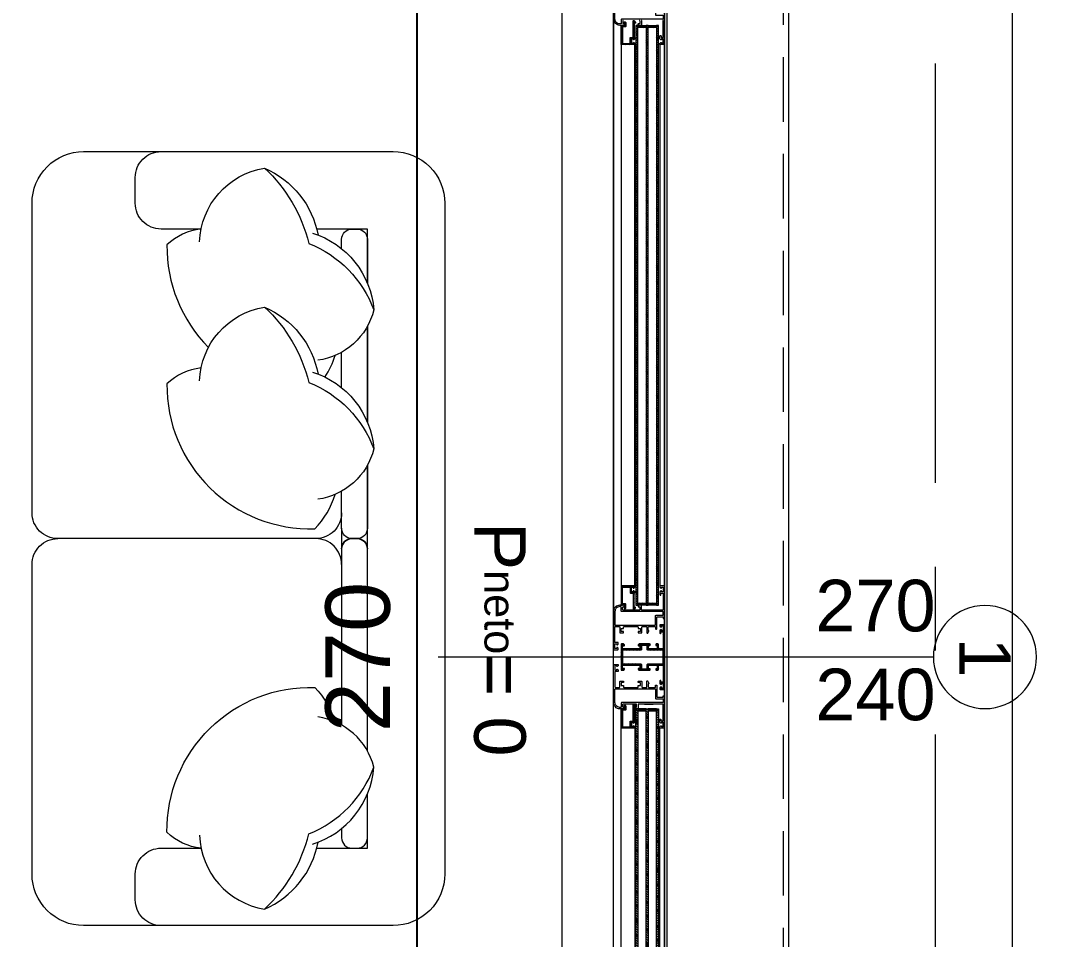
# Model space of a CAD drawing. Header units: centimetres. Extents: x 86156 to 91557, y -55119 to -48172.
# Drawn here: x 88906.5 to 89106.9, y -50232.1 to -50054 of the extents above; entities that cross this region are included whole.
import ezdxf

# ---------------------------------------------------------------- set-up
doc = ezdxf.new("R2010")
doc.units = ezdxf.units.CM
doc.header["$LTSCALE"] = 50
doc.header["$MEASUREMENT"] = 0
doc.linetypes.add('AXES', pattern=[2, 1.25, -0.25, 0.25, -0.25])
doc.linetypes.add('CACHE', pattern=[0.375, 0.25, -0.125])
doc.layers.get('0').update_dxf_attribs({"color": 8})
doc.layers.add('AXES', color=10, linetype='AXES')
doc.layers.add('COTE 50ème', color=1, linetype='Continuous')
for name, color, linetype, lineweight in [('BETON CACHE', 4, 'CACHE', 5), ('BETON HACHURE', 253, 'Continuous', 13), ('MACONNERIE COUPE', 7, 'Continuous', 30), ('mobilimi', 8, 'Continuous', 9), ('WINDOWS', 21, 'Continuous', 5)]:
    doc.layers.add(name, color=color, linetype=linetype, lineweight=lineweight)
doc.styles.add('GENERATED_STYLE_1', font='arial.ttf')
doc.styles.add('RS_TXT_50', font='arial.ttf', dxfattribs={"height": 12.5})
doc.dimstyles.new('RS_50CM_LINEAIRE', dxfattribs={"dimscale": 5, "dimtxt": 12.5, "dimasz": 1.5, "dimexe": 1, "dimexo": 2.5, "dimgap": 1, "dimtad": 1, "dimdec": 1, "dimrnd": 0.5, "dimdsep": 46, "dimtxsty": 'RS_TXT_50', "dimblk1": 'ARCHTICK', "dimblk2": 'ARCHTICK', "dimsah": 1, "dimcen": 2.5, "dimdle": 1, "dimclrt": 4, "dimadec": 0, "dimazin": 2, "dimtfac": 1, "dimtdec": 1, "dimtix": 1, "dimtmove": 2, "dimatfit": 3, "dimfxl": 1, "dimtolj": 1, "dimtzin": 0, "dimarcsym": 0})
pattern_1 = [(135, (-46708.70849, -43897.46996), (-0.08838834765, -0.08838834765), [])]
pattern_2 = [(135, (-46708.9128, -43897.46996), (-0.2209708691, -0.2209708691), [])]

# ---------------------------------------------------------------- blocks, each defined once
blk = doc.blocks.new('A$Ccef6f35f')
at = {"layer": 'AXES', "lineweight": 5, "ltscale": 1.3}
blk.add_line((805, 1580), (805, -1344.97), dxfattribs=at)
blk = doc.blocks.new('DRITARE POS 1')
at = {"layer": 'WINDOWS'}
h = blk.add_hatch(dxfattribs=at)
h.set_pattern_fill('ANSI31', color=140, scale=2.5, angle=450)
h.set_pattern_definition(pattern_2)
h.paths.add_polyline_path([(-8.71, -124.96), (-8.71, -12.58), (-8.31, -12.58), (-8.31, -124.96)])
h.paths.add_polyline_path([(-6.71, -124.96), (-6.71, -12.58), (-6.31, -12.58), (-6.31, -124.96)])
h.paths.add_polyline_path([(-4.71, -124.96), (-4.71, -12.58), (-4.31, -12.58), (-4.31, -124.96)])
at = {"layer": 'WINDOWS', "transparency": 33554559}
h = blk.add_hatch(dxfattribs=at)
h.set_pattern_fill('ANSI31', color=140, angle=450)
h.set_pattern_definition([(135, (-46708.90849, -43880.46996), (-0.08838834765, -0.08838834765), [])])
h.paths.add_polyline_path([(-6.71, -12.58), (-8.31, -12.58), (-8.31, -12.98), (-6.71, -12.98)])
h.paths.add_polyline_path([(-4.71, -12.58), (-6.31, -12.58), (-6.31, -12.98), (-4.71, -12.98)])
h.paths.add_polyline_path([(-6.71, -124.56), (-8.31, -124.56), (-8.31, -124.96), (-6.71, -124.96)])
h.paths.add_polyline_path([(-4.71, -124.56), (-6.31, -124.56), (-6.31, -124.96), (-4.71, -124.96)])
h = blk.add_hatch(dxfattribs=at)
h.set_pattern_fill('ANSI31', color=256, angle=450)
h.set_pattern_definition(pattern_1)
h.paths.add_polyline_path([(-1.49, -121.28, 0.414214), (-1.55, -121.22), (-4.06, -121.22, 0.414214), (-4.11, -121.28), (-4.11, -121.48, 0.250765), (-4.09, -121.53), (-3.92, -121.66, 0.599022), (-3.83, -121.61), (-3.83, -121.54, -0.414214), (-3.78, -121.48), (-3.51, -121.48, -0.414214), (-3.46, -121.54), (-3.46, -122.28, -0.414214), (-3.51, -122.34), (-3.78, -122.34, -0.414214), (-3.83, -122.28), (-3.83, -122.21, 0.599022), (-3.92, -122.16), (-4.09, -122.29, 0.250765), (-4.11, -122.34), (-4.11, -122.54, 0.414214), (-4.06, -122.6), (-4.02, -122.6), (-4.02, -125.29, -0.414214), (-4.07, -125.34), (-4.15, -125.34, 0.603122), (-4.23, -125.49), (-3.98, -125.85, 0.737396), (-3.81, -125.79), (-3.81, -122.66, -0.414214), (-3.76, -122.6), (-3.31, -122.6, 0.414214), (-3.22, -122.51), (-3.22, -121.5, -0.414214), (-3.16, -121.44), (-1.81, -121.44, -0.414214), (-1.72, -121.54), (-1.72, -124.58, -0.414214), (-1.81, -124.67), (-2.28, -124.67, 0.414214), (-2.37, -124.77), (-2.37, -125.5, 1.657435), (-2.12, -125.37, -0.247394), (-2.15, -125.33), (-2.15, -124.95, -0.414214), (-2.09, -124.9), (-1.74, -124.9), (-1.74, -124.95), (-1.49, -124.95), (-1.49, -124.9)])
at = {"layer": 'WINDOWS'}
h = blk.add_hatch(dxfattribs=at)
h.set_pattern_fill('ANSI31', color=256, angle=450)
h.set_pattern_definition(pattern_1)
h.paths.add_polyline_path([(-9.61, -130.17, -0.414214), (-9.56, -130.11), (-9.26, -130.11, -0.414214), (-9.2, -130.17), (-9.2, -130.38, 1), (-9, -130.38), (-9, -129.85, 0.250765), (-9.02, -129.8), (-9.19, -129.69, 0.599022), (-9.28, -129.74), (-9.28, -129.81, -0.414214), (-9.33, -129.87), (-9.59, -129.87, -0.414214), (-9.65, -129.81), (-9.65, -129.03, -0.414214), (-9.59, -128.97), (-9.33, -128.97, -0.414214), (-9.28, -129.03), (-9.28, -129.14, 0.599022), (-9.19, -129.19), (-9.02, -129.07, 0.250765), (-9, -129.03), (-9, -128.78, 0.414214), (-9.05, -128.73), (-9.84, -128.73, 0.414214), (-9.89, -128.78), (-9.89, -135), (-9.89, -141.22, 0.414214), (-9.84, -141.27), (-9.05, -141.27, 0.414214), (-9, -141.22), (-9, -140.97, 0.250765), (-9.02, -140.93), (-9.19, -140.81, 0.599022), (-9.28, -140.86), (-9.28, -140.97, -0.414214), (-9.33, -141.03), (-9.59, -141.03, -0.414214), (-9.65, -140.97), (-9.65, -140.19, -0.414214), (-9.59, -140.13), (-9.33, -140.13, -0.414214), (-9.28, -140.19), (-9.28, -140.26, 0.599022), (-9.19, -140.31), (-9.02, -140.2, 0.250765), (-9, -140.15), (-9, -139.62, 1), (-9.2, -139.62), (-9.2, -139.83, -0.414214), (-9.26, -139.89), (-9.56, -139.89, -0.414214), (-9.61, -139.83), (-9.61, -136.66, -0.414214), (-9.56, -136.61), (-8.83, -136.61, -0.414214), (-8.74, -136.7), (-8.74, -137.35, 0.414214), (-8.55, -137.54), (-8.29, -137.54, 0.198912), (-8.25, -137.52), (-8.19, -137.46, 0.198912), (-8.18, -137.42), (-8.18, -137.31, 0.414214), (-8.23, -137.26), (-8.4, -137.26, -0.414214), (-8.46, -137.2), (-8.46, -136.7, -0.414214), (-8.36, -136.61), (-6.91, -136.61, -0.414214), (-6.81, -136.7), (-6.81, -137.2, -0.414214), (-6.87, -137.26), (-7.04, -137.26, 0.414214), (-7.09, -137.31), (-7.09, -137.42, 0.198912), (-7.08, -137.46), (-7.02, -137.52, 0.198912), (-6.98, -137.54), (-4.97, -137.54, 0.198912), (-4.93, -137.52), (-4.78, -137.37, 0.198912), (-4.76, -137.33), (-4.76, -137.26, 0.414214), (-4.82, -137.2), (-5, -137.2, -0.340481), (-5.13, -137.11), (-5.13, -136.7, -0.414214), (-5.04, -136.61), (-1.87, -136.61, -0.414214), (-1.77, -136.7), (-1.77, -137.11, -0.414214), (-1.87, -137.2), (-2.09, -137.2, 0.414214), (-2.15, -137.26), (-2.15, -137.33, 0.198912), (-2.13, -137.37), (-1.98, -137.52, 0.198912), (-1.94, -137.54), (-1.55, -137.54, 0.414214), (-1.49, -137.48), (-1.49, -135), (-1.49, -132.52, 0.414214), (-1.55, -132.46), (-1.94, -132.46, 0.198912), (-1.98, -132.48), (-2.13, -132.63, 0.198912), (-2.15, -132.67), (-2.15, -132.74, 0.414214), (-2.09, -132.8), (-1.87, -132.8, -0.414214), (-1.77, -132.89), (-1.77, -133.3, -0.414214), (-1.87, -133.39), (-5.04, -133.39, -0.414214), (-5.13, -133.3), (-5.13, -132.89, -0.340481), (-5, -132.8), (-4.82, -132.8, 0.414214), (-4.76, -132.74), (-4.76, -132.67, 0.198912), (-4.78, -132.63), (-4.93, -132.48, 0.198912), (-4.97, -132.46), (-6.98, -132.46, 0.198912), (-7.02, -132.48), (-7.08, -132.54, 0.198912), (-7.09, -132.58), (-7.09, -132.69, 0.414214), (-7.04, -132.74), (-6.87, -132.74, -0.414214), (-6.81, -132.8), (-6.81, -133.3, -0.414214), (-6.91, -133.39), (-8.36, -133.39, -0.414214), (-8.46, -133.3), (-8.46, -132.8, -0.414214), (-8.4, -132.74), (-8.23, -132.74, 0.414214), (-8.18, -132.69), (-8.18, -132.58, 0.198912), (-8.19, -132.54), (-8.25, -132.48, 0.198912), (-8.29, -132.46), (-8.55, -132.46, 0.414214), (-8.74, -132.65), (-8.74, -133.3, -0.414214), (-8.83, -133.39), (-9.56, -133.39, -0.414214), (-9.61, -133.34)])
h.paths.add_polyline_path([(-9.56, -133.67), (-6.63, -133.67), (-6.53, -133.58), (-6.53, -132.83), (-6.44, -132.74), (-5.51, -132.74), (-5.41, -132.83), (-5.41, -133.58), (-5.32, -133.67), (-1.83, -133.67), (-1.77, -133.73), (-1.77, -135), (-1.77, -136.27), (-1.83, -136.33), (-5.32, -136.33), (-5.41, -136.42), (-5.41, -137.17), (-5.51, -137.26), (-6.44, -137.26), (-6.53, -137.17), (-6.53, -136.42), (-6.63, -136.33), (-9.56, -136.33), (-9.61, -136.27), (-9.61, -135), (-9.61, -133.73)], flags=16)
at = {"layer": 'WINDOWS', "transparency": 33554559}
h = blk.add_hatch(dxfattribs=at)
h.set_pattern_fill('ANSI31', color=256, angle=450)
h.set_pattern_definition(pattern_1)
h.paths.add_polyline_path([(-1.49, -145.1), (-1.49, -145.05), (-1.74, -145.05), (-1.74, -145.1), (-2.09, -145.1, -0.414214), (-2.15, -145.05), (-2.15, -144.67, -0.247394), (-2.12, -144.63, 1.657435), (-2.37, -144.5), (-2.37, -145.23, 0.414214), (-2.28, -145.33), (-1.81, -145.33, -0.414214), (-1.72, -145.42), (-1.72, -148.46, -0.414214), (-1.81, -148.56), (-3.16, -148.56, -0.414214), (-3.22, -148.5), (-3.22, -147.49, 0.414214), (-3.31, -147.4), (-3.76, -147.4, -0.414214), (-3.81, -147.34), (-3.81, -144.21, 0.737396), (-3.98, -144.15), (-4.23, -144.51, 0.603122), (-4.15, -144.66), (-4.07, -144.66, -0.414214), (-4.02, -144.71), (-4.02, -147.4), (-4.06, -147.4, 0.414214), (-4.11, -147.46), (-4.11, -147.66, 0.250765), (-4.09, -147.71), (-3.92, -147.84, 0.599022), (-3.83, -147.79), (-3.83, -147.72, -0.414214), (-3.78, -147.66), (-3.51, -147.66, -0.414214), (-3.46, -147.72), (-3.46, -148.46, -0.414214), (-3.51, -148.52), (-3.78, -148.52, -0.414214), (-3.83, -148.46), (-3.83, -148.39, 0.599022), (-3.92, -148.34), (-4.09, -148.47, 0.250765), (-4.11, -148.52), (-4.11, -148.72, 0.414214), (-4.06, -148.78), (-1.55, -148.78, 0.414214), (-1.49, -148.72)])
at = {"layer": 'WINDOWS'}
h = blk.add_hatch(dxfattribs=at)
h.set_pattern_fill('ANSI31', color=140, scale=2.5, angle=450)
h.set_pattern_definition(pattern_2)
h.paths.add_polyline_path([(-8.71, -145.04), (-8.71, -257.42), (-8.31, -257.42), (-8.31, -145.04)])
h.paths.add_polyline_path([(-6.71, -145.04), (-6.71, -257.42), (-6.31, -257.42), (-6.31, -145.04)])
h.paths.add_polyline_path([(-4.71, -145.04), (-4.71, -257.42), (-4.31, -257.42), (-4.31, -145.04)])
at = {"layer": 'WINDOWS', "transparency": 33554559}
h = blk.add_hatch(dxfattribs=at)
h.set_pattern_fill('ANSI31', color=140, angle=450)
h.set_pattern_definition([(135, (-46708.90849, -43914.46996), (-0.08838834765, -0.08838834765), [])])
h.paths.add_polyline_path([(-6.71, -257.42), (-8.31, -257.42), (-8.31, -257.02), (-6.71, -257.02)])
h.paths.add_polyline_path([(-4.71, -257.42), (-6.31, -257.42), (-6.31, -257.02), (-4.71, -257.02)])
h.paths.add_polyline_path([(-6.71, -145.44), (-8.31, -145.44), (-8.31, -145.04), (-6.71, -145.04)])
h.paths.add_polyline_path([(-4.71, -145.44), (-6.31, -145.44), (-6.31, -145.04), (-4.71, -145.04)])
h = blk.add_hatch(dxfattribs=at)
h.set_pattern_fill('ANSI31', color=256, angle=450)
h.set_pattern_definition([(135, (-46708.71279, -43952.46996), (-0.08838834765, -0.08838834765), [])])
h.paths.add_polyline_path([(-1.72, -257.05, -0.414214), (-1.81, -257.14), (-2.28, -257.14, 0.414214), (-2.37, -257.23), (-2.37, -257.97, 1.835735), (-2.15, -257.82), (-2.15, -257.36), (-1.74, -257.36), (-1.5, -257.42), (-1.5, -253.74, 0.414214), (-1.55, -253.69), (-4.06, -253.69, 0.414214), (-4.12, -253.74), (-4.12, -253.95, 0.250765), (-4.09, -253.99), (-3.92, -254.12, 0.599022), (-3.84, -254.08), (-3.84, -253.95), (-3.46, -253.95), (-3.46, -254.81), (-3.84, -254.81), (-3.84, -254.67, 0.649779), (-3.93, -254.63), (-4.1, -254.76, 0.212283), (-4.12, -254.81), (-4.12, -255.01, 0.414214), (-4.06, -255.07), (-4.02, -255.07), (-4.02, -257.81), (-4.15, -257.81, 0.603122), (-4.23, -257.96), (-3.99, -258.31, 0.737396), (-3.82, -258.26), (-3.82, -255.07), (-3.31, -255.07, 0.414214), (-3.22, -254.97), (-3.22, -253.91), (-1.81, -253.91, -0.414214), (-1.72, -254)])
at = {"layer": 'WINDOWS', "color": 165, "linetype": 'CACHE'}
blk.add_line((-32.9, -270), (-32.9, 0), dxfattribs=at)
at = {"layer": 'WINDOWS'}
for p, q in [((-0.01, -11.48), (0, -126.13)), ((-9.89, -16.28), (-9.89, -121.28)), ((-9, -16.26), (-9, -121.28)), ((-4.11, -121.28), (-4.12, -16.26)), ((-1.5, -16.26), (-1.49, -121.28)), ((-5.98, -125.89), (-7.66, -125.89)), ((-0.01, -258.52), (0, -143.87)), ((-9.89, -253.72), (-9.89, -148.72)), ((-9, -253.74), (-9, -148.72)), ((-4.11, -148.72), (-4.12, -253.74)), ((-1.5, -253.74), (-1.49, -148.72))]:
    blk.add_line(p, q, dxfattribs=at)
at = {"layer": 'WINDOWS', "color": 165}
blk.add_line((-61.99, -135), (34.01, -135), dxfattribs=at)
for points in [[(-9.9, 0), (-9.9, -270), (-33.9, -270), (-33.9, 0)], [(-10.3, -269.6), (-10.3, -0.4), (-9.9, 0), (-9.9, -270)], [(0, 0), (0, -270), (10, -270), (10, 0)]]:
    blk.add_lwpolyline(points, close=True, dxfattribs=at)
at = {"layer": 'WINDOWS'}
for points in [[(-9.9, -270), (-9.9, 0), (0, 0), (0, -270)], [(-1.77, -135), (-1.77, -133.73), (-1.83, -133.67), (-5.32, -133.67), (-5.41, -133.58), (-5.41, -132.83), (-5.51, -132.74), (-6.44, -132.74), (-6.53, -132.83), (-6.53, -133.58), (-6.63, -133.67), (-9.56, -133.67), (-9.61, -133.73), (-9.61, -135), (-9.61, -136.27), (-9.56, -136.33), (-6.63, -136.33), (-6.53, -136.42), (-6.53, -137.17), (-6.44, -137.26), (-5.51, -137.26), (-5.41, -137.17), (-5.41, -136.42), (-5.32, -136.33), (-1.83, -136.33), (-1.77, -136.27)]]:
    blk.add_lwpolyline(points, close=True, dxfattribs=at)
at = {"layer": 'WINDOWS', "color": 140}
for points in [[(-8.71, -124.96), (-8.71, -12.58), (-8.31, -12.58), (-8.31, -124.96)], [(-6.71, -124.96), (-6.71, -12.58), (-6.31, -12.58), (-6.31, -124.96)], [(-4.71, -124.96), (-4.71, -12.58), (-4.31, -12.58), (-4.31, -124.96)], [(-6.71, -124.56), (-8.31, -124.56), (-8.31, -124.96), (-6.71, -124.96)], [(-4.71, -124.56), (-6.31, -124.56), (-6.31, -124.96), (-4.71, -124.96)], [(-8.71, -145.04), (-8.71, -257.42), (-8.31, -257.42), (-8.31, -145.04)], [(-6.71, -145.44), (-8.31, -145.44), (-8.31, -145.04), (-6.71, -145.04)], [(-6.71, -145.04), (-6.71, -257.42), (-6.31, -257.42), (-6.31, -145.04)], [(-4.71, -145.44), (-6.31, -145.44), (-6.31, -145.04), (-4.71, -145.04)], [(-4.71, -145.04), (-4.71, -257.42), (-4.31, -257.42), (-4.31, -145.04)], [(-6.71, -257.42), (-8.31, -257.42), (-8.31, -257.02), (-6.71, -257.02)], [(-4.71, -257.42), (-6.31, -257.42), (-6.31, -257.02), (-4.71, -257.02)]]:
    blk.add_lwpolyline(points, close=True, dxfattribs=at)
at = {"layer": 'WINDOWS'}
for points in [[(0, -133.53, -0.414214), (-0.06, -133.58), (-0.84, -133.58, -0.414214), (-0.9, -133.53), (-0.9, -133.32, -0.250765), (-0.87, -133.27), (-0.7, -133.14, -0.599022), (-0.62, -133.19), (-0.62, -133.28, 0.414214), (-0.56, -133.34), (-0.3, -133.34, 0.414214), (-0.24, -133.28), (-0.24, -132.5, 0.414214), (-0.3, -132.44), (-0.56, -132.44, 0.414214), (-0.62, -132.5), (-0.62, -132.59, -0.599022), (-0.7, -132.64), (-0.87, -132.51, -0.250765), (-0.9, -132.46), (-0.9, -132.26, -0.414214), (-0.84, -132.2), (-0.34, -132.2, 0.414214), (-0.28, -132.14), (-0.28, -129.19, 0.414214), (-0.37, -129.1), (-1.12, -129.1, 0.414214), (-1.21, -129.19), (-1.21, -130.22, -0.414214), (-1.31, -130.31), (-1.87, -130.31, -0.414214), (-1.96, -130.22), (-1.96, -130.09, -0.414214), (-1.9, -130.03), (-1.55, -130.03, 0.414214), (-1.49, -129.98), (-1.49, -129.53, 0.414214), (-1.55, -129.47), (-1.9, -129.47, -0.414214), (-1.96, -129.42), (-1.96, -129.16, 0.414214), (-2.02, -129.1), (-4.7, -129.1, 0.414214), (-4.76, -129.16), (-4.76, -129.42, -0.414214), (-4.82, -129.47), (-5.17, -129.47, 0.414214), (-5.23, -129.53), (-5.23, -129.98, 0.414214), (-5.17, -130.03), (-4.82, -130.03, -0.414214), (-4.76, -130.09), (-4.76, -130.22, -0.414214), (-4.85, -130.31), (-5.41, -130.31, -0.414214), (-5.51, -130.22), (-5.51, -129.19, 0.414214), (-5.6, -129.1), (-6.38, -129.1, 0.414214), (-6.48, -129.19), (-6.48, -130.31, -0.809546), (-6.66, -130.35), (-6.85, -129.93, -0.543142), (-6.79, -129.85, 0.414214), (-6.74, -129.79), (-6.74, -129.19, 0.414214), (-6.83, -129.1), (-8.06, -129.1, 0.414214), (-8.12, -129.16), (-8.12, -129.51, -0.414214), (-8.18, -129.57), (-8.34, -129.57, -0.414214), (-8.4, -129.51), (-8.4, -127.29, 0.414214), (-8.49, -127.2), (-9.56, -127.2, 0.414214), (-9.61, -127.25), (-9.61, -127.46, -0.414214), (-9.67, -127.51), (-9.84, -127.51, -0.414214), (-9.89, -127.46), (-9.89, -121.28, -0.414214), (-9.84, -121.22), (-9.05, -121.22, -0.414214), (-9, -121.28), (-9, -121.49, -0.250765), (-9.02, -121.53), (-9.19, -121.66, -0.599022), (-9.28, -121.62), (-9.28, -121.52, 0.414214), (-9.33, -121.47), (-9.59, -121.47, 0.414214), (-9.65, -121.52), (-9.65, -122.31, 0.414214), (-9.59, -122.36), (-9.33, -122.36, 0.414214), (-9.28, -122.31), (-9.28, -122.21, -0.599022), (-9.19, -122.17), (-9.02, -122.3, -0.250765), (-9, -122.34), (-9, -122.92, -0.414214), (-9.05, -122.98), (-9.15, -122.98, -0.414214), (-9.2, -122.92), (-9.2, -122.66, 0.414214), (-9.26, -122.61), (-9.56, -122.61, 0.414214), (-9.61, -122.66), (-9.61, -125.83, 0.414214), (-9.56, -125.89), (-4.82, -125.89, 0.414214), (-4.76, -125.83), (-4.76, -125.01, -0.414214), (-4.71, -124.96), (-4.32, -124.96, -0.198912), (-4.28, -124.97), (-4.13, -125.13, -0.198912), (-4.11, -125.17), (-4.11, -125.24, -0.414214), (-4.17, -125.29), (-4.39, -125.29, 0.414214), (-4.48, -125.39), (-4.48, -125.8, 0.414214), (-4.39, -125.89), (-1.87, -125.89, 0.414214), (-1.77, -125.8), (-1.77, -125.39, 0.414214), (-1.87, -125.29), (-2.09, -125.29, -0.414214), (-2.15, -125.24), (-2.15, -125.17, -0.198912), (-2.13, -125.13), (-1.98, -124.97, -0.198912), (-1.94, -124.96), (-1.21, -124.96, -0.414214), (0, -126.17)], [(-1.74, -124.9), (-2.09, -124.9, 0.414214), (-2.15, -124.95), (-2.15, -125.33, 0.247394), (-2.12, -125.37, -1.657435), (-2.37, -125.5), (-2.37, -124.77, -0.414214), (-2.28, -124.67), (-1.81, -124.67, 0.414214), (-1.72, -124.58), (-1.72, -121.54, 0.414214), (-1.81, -121.44), (-3.16, -121.44, 0.414214), (-3.22, -121.5), (-3.22, -122.51, -0.414214), (-3.31, -122.6), (-3.76, -122.6, 0.414214), (-3.81, -122.66), (-3.81, -125.79, -0.737396), (-3.98, -125.85), (-4.23, -125.49, -0.603122), (-4.15, -125.34), (-4.07, -125.34, 0.414214), (-4.02, -125.29), (-4.02, -122.6), (-4.06, -122.6, -0.414214), (-4.11, -122.54), (-4.11, -122.34, -0.250765), (-4.09, -122.29), (-3.92, -122.16, -0.599022), (-3.83, -122.21), (-3.83, -122.28, 0.414214), (-3.78, -122.34), (-3.51, -122.34, 0.414214), (-3.46, -122.28), (-3.46, -121.54, 0.414214), (-3.51, -121.48), (-3.78, -121.48, 0.414214), (-3.83, -121.54), (-3.83, -121.61, -0.599022), (-3.92, -121.66), (-4.09, -121.53, -0.250765), (-4.11, -121.48), (-4.11, -121.28, -0.414214), (-4.06, -121.22), (-1.55, -121.22, -0.414214), (-1.49, -121.28), (-1.49, -124.9), (-1.49, -124.95), (-1.74, -124.95)], [(-1.49, -125.33, -0.414214), (-1.4, -125.24), (-1.18, -125.24), (-1.18, -125.24, -0.414214), (-0.28, -126.17), (-0.28, -128.77, -0.414214), (-0.34, -128.82), (-8.06, -128.82, -0.414214), (-8.12, -128.77), (-8.12, -127.01, 0.414214), (-8.21, -126.92), (-9.52, -126.92, -0.414214), (-9.61, -126.82), (-9.61, -126.26, -0.414214), (-9.52, -126.17), (-1.59, -126.17, 0.414214), (-1.49, -126.08)], [(-1.49, -135), (-1.49, -132.52, 0.414214), (-1.55, -132.46), (-1.94, -132.46, 0.198912), (-1.98, -132.48), (-2.13, -132.63, 0.198912), (-2.15, -132.67), (-2.15, -132.74, 0.414214), (-2.09, -132.8), (-1.87, -132.8, -0.414214), (-1.77, -132.89), (-1.77, -133.3, -0.414214), (-1.87, -133.39), (-5.04, -133.39, -0.414214), (-5.13, -133.3), (-5.13, -132.89, -0.340481), (-5, -132.8), (-4.82, -132.8, 0.414214), (-4.76, -132.74), (-4.76, -132.67, 0.198912), (-4.78, -132.63), (-4.93, -132.48, 0.198912), (-4.97, -132.46), (-6.98, -132.46, 0.198912), (-7.02, -132.48), (-7.08, -132.54, 0.198912), (-7.09, -132.58), (-7.09, -132.69, 0.414214), (-7.04, -132.74), (-6.87, -132.74, -0.414214), (-6.81, -132.8), (-6.81, -133.3, -0.414214), (-6.91, -133.39), (-8.36, -133.39, -0.414214), (-8.46, -133.3), (-8.46, -132.8, -0.414214), (-8.4, -132.74), (-8.23, -132.74, 0.414214), (-8.18, -132.69), (-8.18, -132.58, 0.198912), (-8.19, -132.54), (-8.25, -132.48, 0.198912), (-8.29, -132.46), (-8.55, -132.46, 0.414214), (-8.74, -132.65), (-8.74, -133.3, -0.414214), (-8.83, -133.39), (-9.56, -133.39, -0.414214), (-9.61, -133.34), (-9.61, -130.17, -0.414214), (-9.56, -130.11), (-9.26, -130.11, -0.414214), (-9.2, -130.17), (-9.2, -130.38, 1), (-9, -130.38), (-9, -129.85, 0.250765), (-9.02, -129.8), (-9.19, -129.69, 0.599022), (-9.28, -129.74), (-9.28, -129.81, -0.414214), (-9.33, -129.87), (-9.59, -129.87, -0.414214), (-9.65, -129.81), (-9.65, -129.03, -0.414214), (-9.59, -128.97), (-9.33, -128.97, -0.414214), (-9.28, -129.03), (-9.28, -129.14, 0.599022), (-9.19, -129.19), (-9.02, -129.07, 0.250765), (-9, -129.03), (-9, -128.78, 0.414214), (-9.05, -128.73), (-9.84, -128.73, 0.414214), (-9.89, -128.78), (-9.89, -135), (-9.89, -141.22, 0.414214), (-9.84, -141.27), (-9.05, -141.27, 0.414214), (-9, -141.22), (-9, -140.97, 0.250765), (-9.02, -140.93), (-9.19, -140.81, 0.599022), (-9.28, -140.86), (-9.28, -140.97, -0.414214), (-9.33, -141.03), (-9.59, -141.03, -0.414214), (-9.65, -140.97), (-9.65, -140.19, -0.414214), (-9.59, -140.13), (-9.33, -140.13, -0.414214), (-9.28, -140.19), (-9.28, -140.26, 0.599022), (-9.19, -140.31), (-9.02, -140.2, 0.250765), (-9, -140.15), (-9, -139.62, 1), (-9.2, -139.62), (-9.2, -139.83, -0.414214), (-9.26, -139.89), (-9.56, -139.89, -0.414214), (-9.61, -139.83), (-9.61, -136.66, -0.414214), (-9.56, -136.61), (-8.83, -136.61, -0.414214), (-8.74, -136.7), (-8.74, -137.35, 0.414214), (-8.55, -137.54), (-8.29, -137.54, 0.198912), (-8.25, -137.52), (-8.19, -137.46, 0.198912), (-8.18, -137.42), (-8.18, -137.31, 0.414214), (-8.23, -137.26), (-8.4, -137.26, -0.414214), (-8.46, -137.2), (-8.46, -136.7, -0.414214), (-8.36, -136.61), (-6.91, -136.61, -0.414214), (-6.81, -136.7), (-6.81, -137.2, -0.414214), (-6.87, -137.26), (-7.04, -137.26, 0.414214), (-7.09, -137.31), (-7.09, -137.42, 0.198912), (-7.08, -137.46), (-7.02, -137.52, 0.198912), (-6.98, -137.54), (-4.97, -137.54, 0.198912), (-4.93, -137.52), (-4.78, -137.37, 0.198912), (-4.76, -137.33), (-4.76, -137.26, 0.414214), (-4.82, -137.2), (-5, -137.2, -0.340481), (-5.13, -137.11), (-5.13, -136.7, -0.414214), (-5.04, -136.61), (-1.87, -136.61, -0.414214), (-1.77, -136.7), (-1.77, -137.11, -0.414214), (-1.87, -137.2), (-2.09, -137.2, 0.414214), (-2.15, -137.26), (-2.15, -137.33, 0.198912), (-2.13, -137.37), (-1.98, -137.52, 0.198912), (-1.94, -137.54), (-1.55, -137.54, 0.414214), (-1.49, -137.48)], [(0, -136.47, 0.414214), (-0.06, -136.42), (-0.84, -136.42, 0.414214), (-0.9, -136.47), (-0.9, -136.68, 0.250765), (-0.87, -136.73), (-0.7, -136.86, 0.599022), (-0.62, -136.81), (-0.62, -136.72, -0.414214), (-0.56, -136.66), (-0.3, -136.66, -0.414214), (-0.24, -136.72), (-0.24, -137.5, -0.414214), (-0.3, -137.56), (-0.56, -137.56, -0.414214), (-0.62, -137.5), (-0.62, -137.41, 0.599022), (-0.7, -137.36), (-0.87, -137.49, 0.250765), (-0.9, -137.54), (-0.9, -137.74, 0.414214), (-0.84, -137.8), (-0.34, -137.8, -0.414214), (-0.28, -137.86), (-0.28, -140.81, -0.414214), (-0.37, -140.9), (-1.12, -140.9, -0.414214), (-1.21, -140.81), (-1.21, -139.78, 0.414214), (-1.31, -139.69), (-1.87, -139.69, 0.414214), (-1.96, -139.78), (-1.96, -139.91, 0.414214), (-1.9, -139.97), (-1.55, -139.97, -0.414214), (-1.49, -140.02), (-1.49, -140.47, -0.414214), (-1.55, -140.53), (-1.9, -140.53, 0.414214), (-1.96, -140.58), (-1.96, -140.84, -0.414214), (-2.02, -140.9), (-4.7, -140.9, -0.414214), (-4.76, -140.84), (-4.76, -140.58, 0.414214), (-4.82, -140.53), (-5.17, -140.53, -0.414214), (-5.23, -140.47), (-5.23, -140.02, -0.414214), (-5.17, -139.97), (-4.82, -139.97, 0.414214), (-4.76, -139.91), (-4.76, -139.78, 0.414214), (-4.85, -139.69), (-5.41, -139.69, 0.414214), (-5.51, -139.78), (-5.51, -140.81, -0.414214), (-5.6, -140.9), (-6.38, -140.9, -0.414214), (-6.48, -140.81), (-6.48, -139.69, 0.809546), (-6.66, -139.65), (-6.85, -140.07, 0.543142), (-6.79, -140.15, -0.414214), (-6.74, -140.21), (-6.74, -140.81, -0.414214), (-6.83, -140.9), (-8.06, -140.9, -0.414214), (-8.12, -140.84), (-8.12, -140.49, 0.414214), (-8.18, -140.43), (-8.34, -140.43, 0.414214), (-8.4, -140.49), (-8.4, -142.71, -0.414214), (-8.49, -142.8), (-9.56, -142.8, -0.414214), (-9.61, -142.75), (-9.61, -142.54, 0.414214), (-9.67, -142.49), (-9.84, -142.49, 0.414214), (-9.89, -142.54), (-9.89, -148.72, 0.414214), (-9.84, -148.78), (-9.05, -148.78, 0.414214), (-9, -148.72), (-9, -148.51, 0.250765), (-9.02, -148.47), (-9.19, -148.34, 0.599022), (-9.28, -148.38), (-9.28, -148.48, -0.414214), (-9.33, -148.53), (-9.59, -148.53, -0.414214), (-9.65, -148.48), (-9.65, -147.69, -0.414214), (-9.59, -147.64), (-9.33, -147.64, -0.414214), (-9.28, -147.69), (-9.28, -147.79, 0.599022), (-9.19, -147.83), (-9.02, -147.7, 0.250765), (-9, -147.66), (-9, -147.08, 0.414214), (-9.05, -147.02), (-9.15, -147.02, 0.414214), (-9.2, -147.08), (-9.2, -147.34, -0.414214), (-9.26, -147.39), (-9.56, -147.39, -0.414214), (-9.61, -147.34), (-9.61, -144.17, -0.414214), (-9.56, -144.11), (-5.47, -144.11, -0.414214), (-5.41, -144.17), (-5.41, -144.99, 0.414214), (-5.36, -145.04), (-4.97, -145.04, 0.198912), (-4.93, -145.03), (-4.78, -144.87, 0.198912), (-4.76, -144.83), (-4.76, -144.76, 0.414214), (-4.82, -144.71), (-5.04, -144.71, -0.414214), (-5.13, -144.61), (-5.13, -144.2, -0.414214), (-5.04, -144.11), (-1.87, -144.11, -0.414214), (-1.77, -144.2), (-1.77, -144.61, -0.414214), (-1.87, -144.71), (-2.09, -144.71, 0.414214), (-2.15, -144.76), (-2.15, -144.83, 0.198912), (-2.13, -144.87), (-1.98, -145.03, 0.198912), (-1.94, -145.04), (-1.21, -145.04, 0.414214), (0, -143.83)], [(-1.49, -144.67, 0.414214), (-1.4, -144.76), (-1.18, -144.76), (-1.18, -144.76, 0.414214), (-0.28, -143.83), (-0.28, -141.23, 0.414214), (-0.34, -141.18), (-8.06, -141.18, 0.414214), (-8.12, -141.23), (-8.12, -142.99, -0.414214), (-8.21, -143.08), (-9.52, -143.08, 0.414214), (-9.61, -143.18), (-9.61, -143.74, 0.414214), (-9.52, -143.83), (-1.59, -143.83, -0.414214), (-1.49, -143.92)], [(-1.74, -145.1), (-2.09, -145.1, -0.414214), (-2.15, -145.05), (-2.15, -144.67, -0.247394), (-2.12, -144.63, 1.657435), (-2.37, -144.5), (-2.37, -145.23, 0.414214), (-2.28, -145.33), (-1.81, -145.33, -0.414214), (-1.72, -145.42), (-1.72, -148.46, -0.414214), (-1.81, -148.56), (-3.16, -148.56, -0.414214), (-3.22, -148.5), (-3.22, -147.49, 0.414214), (-3.31, -147.4), (-3.76, -147.4, -0.414214), (-3.81, -147.34), (-3.81, -144.21, 0.737396), (-3.98, -144.15), (-4.23, -144.51, 0.603122), (-4.15, -144.66), (-4.07, -144.66, -0.414214), (-4.02, -144.71), (-4.02, -147.4), (-4.06, -147.4, 0.414214), (-4.11, -147.46), (-4.11, -147.66, 0.250765), (-4.09, -147.71), (-3.92, -147.84, 0.599022), (-3.83, -147.79), (-3.83, -147.72, -0.414214), (-3.78, -147.66), (-3.51, -147.66, -0.414214), (-3.46, -147.72), (-3.46, -148.46, -0.414214), (-3.51, -148.52), (-3.78, -148.52, -0.414214), (-3.83, -148.46), (-3.83, -148.39, 0.599022), (-3.92, -148.34), (-4.09, -148.47, 0.250765), (-4.11, -148.52), (-4.11, -148.72, 0.414214), (-4.06, -148.78), (-1.55, -148.78, 0.414214), (-1.49, -148.72), (-1.49, -145.1), (-1.49, -145.05), (-1.74, -145.05)], [(-1.74, -257.36), (-2.09, -257.36, 0.414214), (-2.15, -257.42), (-2.15, -257.79, 0.247394), (-2.13, -257.84, -1.657435), (-2.37, -257.97), (-2.37, -257.23, -0.414214), (-2.28, -257.14), (-1.81, -257.14, 0.414214), (-1.72, -257.05), (-1.72, -254, 0.414214), (-1.81, -253.91), (-3.16, -253.91, 0.414214), (-3.22, -253.97), (-3.22, -254.97, -0.414214), (-3.31, -255.07), (-3.76, -255.07, 0.414214), (-3.82, -255.12), (-3.82, -258.26, -0.737396), (-3.99, -258.31), (-4.23, -257.96, -0.603122), (-4.15, -257.81), (-4.08, -257.81, 0.414214), (-4.02, -257.75), (-4.02, -255.07), (-4.06, -255.07, -0.414214), (-4.12, -255.01), (-4.12, -254.81, -0.250765), (-4.09, -254.76), (-3.92, -254.63, -0.599022), (-3.84, -254.67), (-3.84, -254.75, 0.414214), (-3.78, -254.81), (-3.52, -254.81, 0.414214), (-3.46, -254.75), (-3.46, -254, 0.414214), (-3.52, -253.95), (-3.78, -253.95, 0.414214), (-3.84, -254), (-3.84, -254.08, -0.599022), (-3.92, -254.12), (-4.09, -253.99, -0.250765), (-4.12, -253.95), (-4.12, -253.74, -0.414214), (-4.06, -253.69), (-1.55, -253.69, -0.414214), (-1.5, -253.74), (-1.5, -257.36), (-1.5, -257.42), (-1.74, -257.42)], [(-1.5, -257.79, -0.414214), (-1.4, -257.7), (-1.18, -257.7), (-1.18, -257.7, -0.414214), (-0.28, -258.63), (-0.28, -261.23, -0.414214), (-0.34, -261.28), (-8.07, -261.28, -0.414214), (-8.12, -261.23), (-8.12, -259.47, 0.414214), (-8.22, -259.38), (-9.52, -259.38, -0.414214), (-9.62, -259.29), (-9.62, -258.73, -0.414214), (-9.52, -258.63), (-1.59, -258.63, 0.414214), (-1.5, -258.54)]]:
    blk.add_lwpolyline(points, format="xyb", close=True, dxfattribs=at)
at = {"layer": 'WINDOWS', "color": 165}
blk.add_lwpolyline([(-71.99, -125, 1), (-71.99, -145, 1)], format="xyb", close=True, dxfattribs=at)
at = {"layer": 'WINDOWS'}
for points in [[(-9.9, -259.92), (-9.9, -253.74, -0.414214), (-9.84, -253.69), (-9.06, -253.69, -0.414214), (-9, -253.74), (-9, -253.95, -0.250765), (-9.03, -253.99), (-9.19, -254.12, -0.599022), (-9.28, -254.08), (-9.28, -253.98, 0.414214), (-9.34, -253.93), (-9.6, -253.93, 0.414214), (-9.65, -253.98), (-9.65, -254.77, 0.414214), (-9.6, -254.82), (-9.34, -254.82, 0.414214), (-9.28, -254.77), (-9.28, -254.67, -0.599022), (-9.19, -254.63), (-9.03, -254.76, -0.250765), (-9, -254.81), (-9, -255.38, -0.414214), (-9.06, -255.44), (-9.15, -255.44, -0.414214), (-9.21, -255.38), (-9.21, -255.12, 0.414214), (-9.26, -255.07), (-9.56, -255.07, 0.414214), (-9.62, -255.12), (-9.62, -258.3, 0.414214), (-9.56, -258.35)], [(-5.47, -258.35, 0.414214), (-5.42, -258.3), (-5.42, -257.47, -0.414214), (-5.36, -257.42), (-4.97, -257.42, -0.198912), (-4.93, -257.44), (-4.78, -257.59, -0.198912), (-4.76, -257.63), (-4.76, -257.7, -0.414214), (-4.82, -257.75), (-5.04, -257.75, 0.414214), (-5.14, -257.85), (-5.14, -258.26, 0.414214), (-5.04, -258.35)], [(-1.87, -258.35, 0.414214), (-1.78, -258.26), (-1.78, -257.85, 0.414214), (-1.87, -257.75), (-2.09, -257.75, -0.414214), (-2.15, -257.7), (-2.15, -257.63, -0.198912), (-2.13, -257.59), (-1.98, -257.44, -0.198912), (-1.94, -257.42), (-1.22, -257.42, -0.414214), (0, -258.63)]]:
    blk.add_lwpolyline(points, format="xyb", dxfattribs=at)
at = {"layer": 'WINDOWS', "color": 165, "char_height": 10, "attachment_point": 7, "style": 'GENERATED_STYLE_1'}
for s, insert, rotation in [('\\A1;\\pt0;P{\\H0.6x;neto}= 0', (27.15, -161.16), 90), ('\\A1;\\pt0;240{\\H0.66x;\\S^  ;}', (-39.11, -119.83), 180), ('\\A1;\\pt0;1', (-66.99, -138.81), 90), ('\\A1;\\pt0;270', (-39.11, -139.83), 180)]:
    blk.add_mtext(s, dxfattribs=dict(at, insert=insert, rotation=rotation))
blk = doc.blocks.new('_ArchTick')
at = {"color": 0, "linetype": 'ByBlock', "const_width": 0.15}
blk.add_lwpolyline([(-0.5, -0.5), (0.5, 0.5)], dxfattribs=at)
blk = doc.blocks.new('*D1252')
at = {"layer": 'COTE 50ème', "color": 0, "lineweight": -2, "ltscale": 0.5, "transparency": 16777216}
for p, q in [((89318.75, -50037.37), (89318.75, -50317.37)), ((89051.25, -50042.37), (89323.75, -50042.37)), ((89051.25, -50312.37), (89323.75, -50312.37))]:
    blk.add_line(p, q, dxfattribs=at)
at = {"layer": 'Defpoints', "color": 0, "ltscale": 0.5, "transparency": 16777216}
for p in [(89038.75, -50042.37), (89038.75, -50312.37), (89318.75, -50312.37)]:
    blk.add_point(p, dxfattribs=at)
at = {"layer": 'COTE 50ème', "color": 0, "lineweight": -2, "ltscale": 0.5, "transparency": 16777216, "xscale": 7.5, "yscale": 7.5, "zscale": 7.5}
for p, rotation in [((89318.75, -50042.37), 90), ((89318.75, -50312.37), 270)]:
    blk.add_blockref('_ArchTick', p, dxfattribs=dict(at, rotation=rotation))
at = {"layer": 'COTE 50ème', "color": 4, "lineweight": 5, "ltscale": 0.5, "transparency": 16777216, "char_height": 12.5, "attachment_point": 5, "rotation": 90, "style": 'RS_TXT_50'}
for s, insert in [('\\A1;270', (89307.37, -50177.37)), ('\\A1;240', (89330.13, -50177.37))]:
    blk.add_mtext(s, dxfattribs=dict(at, insert=insert))
blk = doc.blocks.new('*D1278')
at = {"layer": 'COTE 50ème', "color": 0, "lineweight": -2, "ltscale": 0.5, "transparency": 16777216}
for p, q in [((89438.75, -52042.37), (89438.75, -49902.37)), ((89051.25, -49907.37), (89443.75, -49907.37)), ((89161.25, -52037.37), (89443.75, -52037.37))]:
    blk.add_line(p, q, dxfattribs=at)
at = {"layer": 'Defpoints', "color": 0, "ltscale": 0.5, "transparency": 16777216}
for p in [(89038.75, -49907.37), (89438.75, -49907.37), (89148.75, -52037.37)]:
    blk.add_point(p, dxfattribs=at)
at = {"layer": 'COTE 50ème', "color": 0, "lineweight": -2, "ltscale": 0.5, "transparency": 16777216, "xscale": 7.5, "yscale": 7.5, "zscale": 7.5}
for p, rotation in [((89438.75, -49907.37), 90), ((89438.75, -52037.37), 270)]:
    blk.add_blockref('_ArchTick', p, dxfattribs=dict(at, rotation=rotation))
at = {"layer": 'COTE 50ème', "color": 4, "lineweight": 5, "ltscale": 0.5, "transparency": 16777216, "insert": (89427.37, -50972.37), "char_height": 12.5, "attachment_point": 5, "rotation": 90, "style": 'RS_TXT_50'}
blk.add_mtext('\\A1;2130', dxfattribs=at)
blk = doc.blocks.new('*D1164')
at = {"layer": 'COTE 50ème', "color": 0, "lineweight": -2, "ltscale": 0.5, "transparency": 16777216}
for p, q in [((88983.32, -50037.37), (88983.32, -50317.37)), ((89001.25, -50042.37), (88978.32, -50042.37)), ((89001.25, -50312.37), (88978.32, -50312.37))]:
    blk.add_line(p, q, dxfattribs=at)
at = {"layer": 'Defpoints', "color": 0, "ltscale": 0.5, "transparency": 16777216}
for p in [(89013.75, -50042.37), (88983.32, -50312.37), (89013.75, -50312.37)]:
    blk.add_point(p, dxfattribs=at)
at = {"layer": 'COTE 50ème', "color": 0, "lineweight": -2, "ltscale": 0.5, "transparency": 16777216, "xscale": 7.5, "yscale": 7.5, "zscale": 7.5}
for p, rotation in [((88983.32, -50042.37), 90), ((88983.32, -50312.37), 270)]:
    blk.add_blockref('_ArchTick', p, dxfattribs=dict(at, rotation=rotation))
at = {"layer": 'COTE 50ème', "color": 4, "lineweight": 5, "ltscale": 0.5, "transparency": 16777216, "insert": (88971.94, -50177.37), "char_height": 12.5, "attachment_point": 5, "rotation": 90, "style": 'RS_TXT_50'}
blk.add_mtext('\\A1;270', dxfattribs=at)

msp = doc.modelspace()

# ---------------------------------------------------------------- hatches: boundary and pattern name
at = {"layer": 'BETON HACHURE', "ltscale": 0.5, "transparency": 33554559}
h = msp.add_hatch(color=256, dxfattribs=at)
h.dxf.hatch_style = 1
h.paths.add_polyline_path([(89857.95, -49968.55), (89601.54, -49712.14), (89017.58, -49863.16), (88999.75, -49863.16), (88314.75, -49713.17), (88293.27, -49713.16), (87031.8, -49846.89), (86857.57, -50021.45), (86757.23, -51272.48), (86839.4, -52045.38), (86669.47, -52571.17), (86746.67, -53900.72), (86983.5, -54130.12), (88279.55, -54131.55), (88279.55, -54261.56), (89504.55, -54261.56), (89504.55, -54401.56), (90492.95, -54401.56), (90492.95, -51921.06), (89857.95, -51772.6)])
h.paths.add_polyline_path([(89837.95, -51788.46), (90472.95, -51936.92), (90472.95, -54381.56), (89524.55, -54381.56), (89524.55, -54241.56), (88299.55, -54241.56), (88299.55, -54111.57), (86991.6, -54110.13), (86766.18, -53891.78), (86689.65, -52573.76), (86859.73, -52047.49), (86777.31, -51272.22), (86876.91, -50030.38), (87040.95, -49866.03), (88294.32, -49733.16), (88312.58, -49733.17), (88997.58, -49883.16), (89020.13, -49883.16), (89595.48, -49734.36), (89837.95, -49976.84)], flags=16)
at = {"layer": 'WINDOWS'}
h = msp.add_hatch(color=140, dxfattribs=at)
h.dxf.hatch_style = 1
h.paths.add_polyline_path([(89018.83, -49872.96), (88998.69, -49872.96), (88313.69, -49722.97), (88293.78, -49722.96), (87036.29, -49856.27), (86867.05, -50025.82), (86767.07, -51272.35), (86849.36, -52046.42), (86679.36, -52572.44), (86756.23, -53896.34), (86987.47, -54120.32), (88289.35, -54121.76), (88289.35, -54251.76), (89514.35, -54251.76), (89514.35, -54391.76), (90483.15, -54391.76), (90483.15, -51928.83), (89848.15, -51780.37), (89848.15, -49972.61), (89598.57, -49723.03)])
h.paths.add_polyline_path([(89597.96, -49725.25), (89846.15, -49973.44), (89846.15, -51781.96), (90481.15, -51930.42), (90481.15, -54389.76), (89516.35, -54389.76), (89516.35, -54249.76), (88291.35, -54249.76), (88291.35, -54119.77), (86988.28, -54118.32), (86758.18, -53895.45), (86681.38, -52572.7), (86851.4, -52046.63), (86769.08, -51272.33), (86868.98, -50026.72), (87037.2, -49858.18), (88293.89, -49724.96), (88313.47, -49724.97), (88998.47, -49874.96), (89019.08, -49874.96)], flags=16)

# ---------------------------------------------------------------- linework, layer by layer
at = {"layer": 'BETON CACHE'}
msp.add_lwpolyline([(89098.75, -49852.37), (89148.75, -49852.37), (89148.75, -52037.37), (89098.75, -52037.37)], close=True, dxfattribs=at)
at = {"layer": 'BETON CACHE', "lineweight": 5, "ltscale": 0.5}
msp.add_lwpolyline([(89098.75, -50022.37), (86998.75, -50022.37), (86998.75, -51987.37), (89098.75, -51987.37)], close=True, dxfattribs=at)
at = {"layer": 'mobilimi'}
for points in [[(88908.75, -50159.42, -0.414214), (88913.75, -50154.42, -0.414214), (88908.75, -50149.42), (88908.75, -50089.42, -0.414214), (88918.75, -50079.42), (88978.75, -50079.42, -0.414214), (88988.75, -50089.42), (88988.75, -50219.42, -0.414214), (88978.75, -50229.42), (88918.75, -50229.42, -0.414214), (88908.75, -50219.42), (88908.75, -50159.42, -0.414214), (88913.75, -50154.42, -0.414214), (88908.75, -50149.42)], [(88941.5, -50094.42), (88933.75, -50094.42, -0.414214), (88928.75, -50089.42), (88928.75, -50084.42, -0.414214), (88933.75, -50079.42)], [(88941.2, -50096.93, -0.356772), (88953.8, -50082.61, -0.249542), (88964.19, -50095.59, 9.61688)], [(88953.8, -50082.61, -0.14773), (88962.39, -50097.22, -0.213343), (88975, -50110.11, -0.178662)], [(88941.5, -50094.41, 0.165541), (88934.89, -50097.51, 0.200231), (88942.94, -50117.35, 0.121523)], [(88963.08, -50095.2, -0.306663), (88975, -50110.11, -0.30633), (88964.11, -50119.86, 0.872847)], [(88973.75, -50104.94), (88973.75, -50094.42), (88963.93, -50094.42, -0.414214)], [(88968.75, -50098.24), (88968.75, -50096.42, -0.414214), (88970.75, -50094.42), (88971.75, -50094.42, -0.414214), (88973.75, -50096.42)], [(88973.75, -50096.42), (88973.75, -50104.94, -0.414214)], [(88941.2, -50123.87, -0.356772), (88953.8, -50109.54, -0.249542), (88964.19, -50122.52, 9.61688)], [(88953.8, -50109.54, -0.14773), (88962.39, -50124.15, -0.213343), (88975, -50137.05, -0.178662)], [(88973.75, -50113.26), (88973.75, -50131.88, -0.414214)], [(88965.53, -50123.11, 0.071865), (88967.49, -50118.92, -7.115464)], [(88968.75, -50125.17), (88968.75, -50118.3, -0.414214)], [(88941.5, -50121.35, 0.165541), (88934.89, -50124.44, 0.425989), (88963.54, -50152.52, 0.121523), (88967.49, -50145.86, -7.115464)], [(88963.08, -50122.14, -0.306663), (88975, -50137.05, -0.30633), (88964.11, -50146.79, 0.872847)], [(88973.75, -50140.2), (88973.75, -50152.42, -0.414214), (88971.75, -50154.42), (88970.75, -50154.42, -0.414214), (88968.75, -50152.42), (88968.75, -50145.23, -0.414214)], [(88968.75, -50149.42, -0.414214), (88963.75, -50154.42), (88913.75, -50154.42, -0.414214)], [(88968.75, -50149.42, -0.414214), (88963.75, -50154.42)], [(88968.75, -50159.42, 0.414214), (88963.75, -50154.42), (88913.75, -50154.42, 0.414214)], [(88968.75, -50159.42, 0.414214), (88963.75, -50154.42)], [(88973.75, -50195.59), (88973.75, -50156.42, 0.414214), (88971.75, -50154.42), (88970.75, -50154.42, 0.414214), (88968.75, -50156.42), (88968.75, -50190.55, 0.414214)], [(88941.5, -50214.43, -0.165541), (88934.89, -50211.34, -0.425989), (88963.54, -50183.26, -0.121523), (88967.49, -50189.93, 7.115464)], [(88963.08, -50213.65, 0.306663), (88975, -50198.73, 0.30633), (88964.11, -50188.99, -0.872847)], [(88953.8, -50226.24, 0.14773), (88962.39, -50211.63, 0.213343), (88975, -50198.73, 0.178662)], [(88973.75, -50212.42), (88973.75, -50203.9, 0.414214)], [(88968.75, -50210.61), (88968.75, -50212.42, 0.414214), (88970.75, -50214.42), (88971.75, -50214.42, 0.414214), (88973.75, -50212.42)], [(88941.2, -50211.91, 0.356772), (88953.8, -50226.24, 0.249542), (88964.19, -50213.26, -9.61688)], [(88933.75, -50229.42, -0.414214), (88928.75, -50224.42), (88928.75, -50219.42, -0.414214), (88933.75, -50214.42), (88941.5, -50214.42)]]:
    msp.add_lwpolyline(points, format="xyb", dxfattribs=at)
for points in [[(88973.75, -50131.88), (88973.75, -50113.26)], [(88973.75, -50195.59), (88973.75, -50140.2)], [(88963.93, -50214.42), (88973.75, -50214.42), (88973.75, -50203.9)]]:
    msp.add_lwpolyline(points, dxfattribs=at)
msp.add_lwpolyline([(88973.75, -50156.42), (88973.75, -50152.42, -0.414214), (88971.75, -50154.42), (88970.75, -50154.42, -0.414214), (88968.75, -50152.42), (88968.75, -50156.42, -0.414214), (88970.75, -50154.42), (88971.75, -50154.42, -0.414214)], format="xyb", close=True, dxfattribs=at)

# ---------------------------------------------------------------- block references
at = {"lineweight": 5, "rotation": 180}
msp.add_blockref('DRITARE POS 1', (89021.45, -50312.37), dxfattribs=at)
at = {"layer": 'MACONNERIE COUPE', "lineweight": 5, "ltscale": 0.5}
msp.add_blockref('A$Ccef6f35f', (88278.76, -50862.36), dxfattribs=at)

# ---------------------------------------------------------------- dimensions: what is measured, and where the dimension line sits
at = {"layer": 'COTE 50ème', "lineweight": 5, "ltscale": 0.5}
for base, p1, p2, picture, middle in [((89438.75, -49907.37), (89148.75, -52037.37), (89038.75, -49907.37), '*D1278', (89427.37, -50972.37)), ((88983.32, -50312.37), (89013.75, -50042.37), (89013.75, -50312.37), '*D1164', (88971.94, -50177.37))]:
    dim = msp.add_linear_dim(base=base, p1=p1, p2=p2, angle=270, dimstyle='RS_50CM_LINEAIRE', dxfattribs=at)
    dim.commit()
    dim.dimension.update_dxf_attribs({"geometry": picture, "text_midpoint": middle})
dim = msp.add_linear_dim(base=(89318.75, -50312.37), p1=(89038.75, -50042.37), p2=(89038.75, -50312.37), angle=270, text='<>\\X240', dimstyle='RS_50CM_LINEAIRE', dxfattribs=at)
dim.commit()
dim.dimension.update_dxf_attribs({"geometry": '*D1252', "text_midpoint": (89318.75, -50177.37)})

doc.saveas('drawing.dxf')
